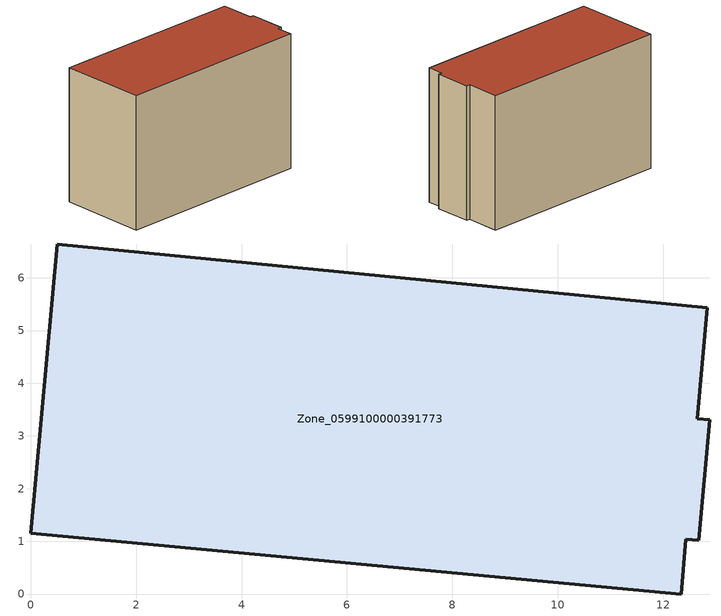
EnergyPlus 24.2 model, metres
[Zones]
Zone_0599100000391773
 floor ground (C_G): 12.34,0 0,1.16 0.5,6.64 12.83,5.43 12.64,3.33 12.88,3.3 12.67,1.02 12.43,1.04 z0
 wall outside (C_F): 0,1.16 12.34,0 12.43,1.04 12.67,1.02 12.88,3.3 12.64,3.33 12.83,5.43 0.5,6.64 0,1.16 z0:8.47
 roof outside (C_R): 12.83,5.43 0.5,6.64 0,1.16 12.34,0 12.43,1.04 12.67,1.02 12.88,3.3 12.64,3.33 z8.47
[BUILDING]
Pand.0599100000391773: North Axis=0; Terrain=City; Loads Convergence Tolerance Value=0.04; Temperature Convergence Tolerance Value=0.4; Solar Distribution=FullExterior; Maximum Number of Warmup Days=25; Minimum Number of Warmup Days=1
[Site:Location]
Rotterdam.The.Hague.AP_ZH_NLD Design_Conditions: Latitude=51.96; Longitude=4.45; Time Zone=1; Elevation=-4.5
[SITE:GROUNDTEMPERATURE:BUILDINGSURFACE]
18, 18, 18, 18, 18, 18, 18, 18, 18, 18, 18, 18
[MATERIAL] Thermal Absorptance=0.9; Solar Absorptance=0.7; Visible Absorptance=0.7
Name | Roughness | Thickness | Conductivity | Density | Specific Heat
G.TI.1992-2005 | MediumSmooth | 0.15 | 0.06 | 540 | 1210
F.TI.1992-2005 | Rough | 0.3 | 0.12 | 1920 | 840
R.TI.1992-2005 | MediumRough | 0.2 | 0.08 | 1500 | 1000
[CONSTRUCTION]
C_G: G.TI.1992-2005
C_F: F.TI.1992-2005
C_R: R.TI.1992-2005
[ZONE]
Zone_0599100000391773: Type=1; Multiplier=1; Ceiling Height=Autocalculate; Volume=Autocalculate; Floor Area=autocalculate; Part of Total Floor Area=Yes
[ZONEINFILTRATION:DESIGNFLOWRATE]
Infil_Zone_0599100000391773: Zone or ZoneList or Space or SpaceList=Zone_0599100000391773; Schedule=AlwaysOn; Design Flow Rate Calculation Method=Flow/Area; Flow Rate per Floor Area=0.0015; Constant Term Coefficient=1; Temperature Term Coefficient=0; Velocity Term Coefficient=0; Velocity Squared Term Coefficient=0
[HVACTEMPLATE:ZONE:IDEALLOADSAIRSYSTEM]
Zone_0599100000391773: Maximum Heating Supply Air Temperature=50; Minimum Cooling Supply Air Temperature=13; Maximum Heating Supply Air Humidity Ratio=0.0156; Minimum Cooling Supply Air Humidity Ratio=0.0077; Heating Limit=NoLimit; Cooling Limit=NoLimit; Dehumidification Control Type=ConstantSensibleHeatRatio; Cooling Sensible Heat Ratio=0.7; Dehumidification Setpoint=60; Humidification Control Type=None; Humidification Setpoint=30; Outdoor Air Method=None; Outdoor Air Flow Rate per Person=0.00944; Outdoor Air Flow Rate per Zone Floor Area=0; Outdoor Air Flow Rate per Zone=0; Demand Controlled Ventilation Type=None; Outdoor Air Economizer Type=NoEconomizer; Heat Recovery Type=None; Sensible Heat Recovery Effectiveness=0.7; Latent Heat Recovery Effectiveness=0.65
[ZONECONTROL:THERMOSTAT]
ThermostatControl_Zone_0599100000391773: Zone or ZoneList=Zone_0599100000391773; Control Type Schedule=DualSetpointControlType; Control 1=Thermostat_Zone_0599100000391773; Temperature Difference Between Cutout And Setpoint=0
[THERMOSTATSETPOINT:DUALSETPOINT]
Thermostat_Zone_0599100000391773: Heating Setpoint Temperature Schedule=HeatingSetpoint_Zone_0599100000391773; Cooling Setpoint Temperature Schedule=CoolingSetpoint_Zone_0599100000391773
[SCHEDULE:COMPACT]
HeatingSetpoint_Zone_0599100000391773: Through: 12/31, For: AllDays, Until: 24:00, 21
CoolingSetpoint_Zone_0599100000391773: Through: 12/31, For: AllDays, Until: 24:00, 24
DualSetpointControlType: Through: 12/31, For: AllDays, Until: 24:00, 4
AlwaysOn: Through: 12/31, For: AllDays, Until: 24:00, 1
